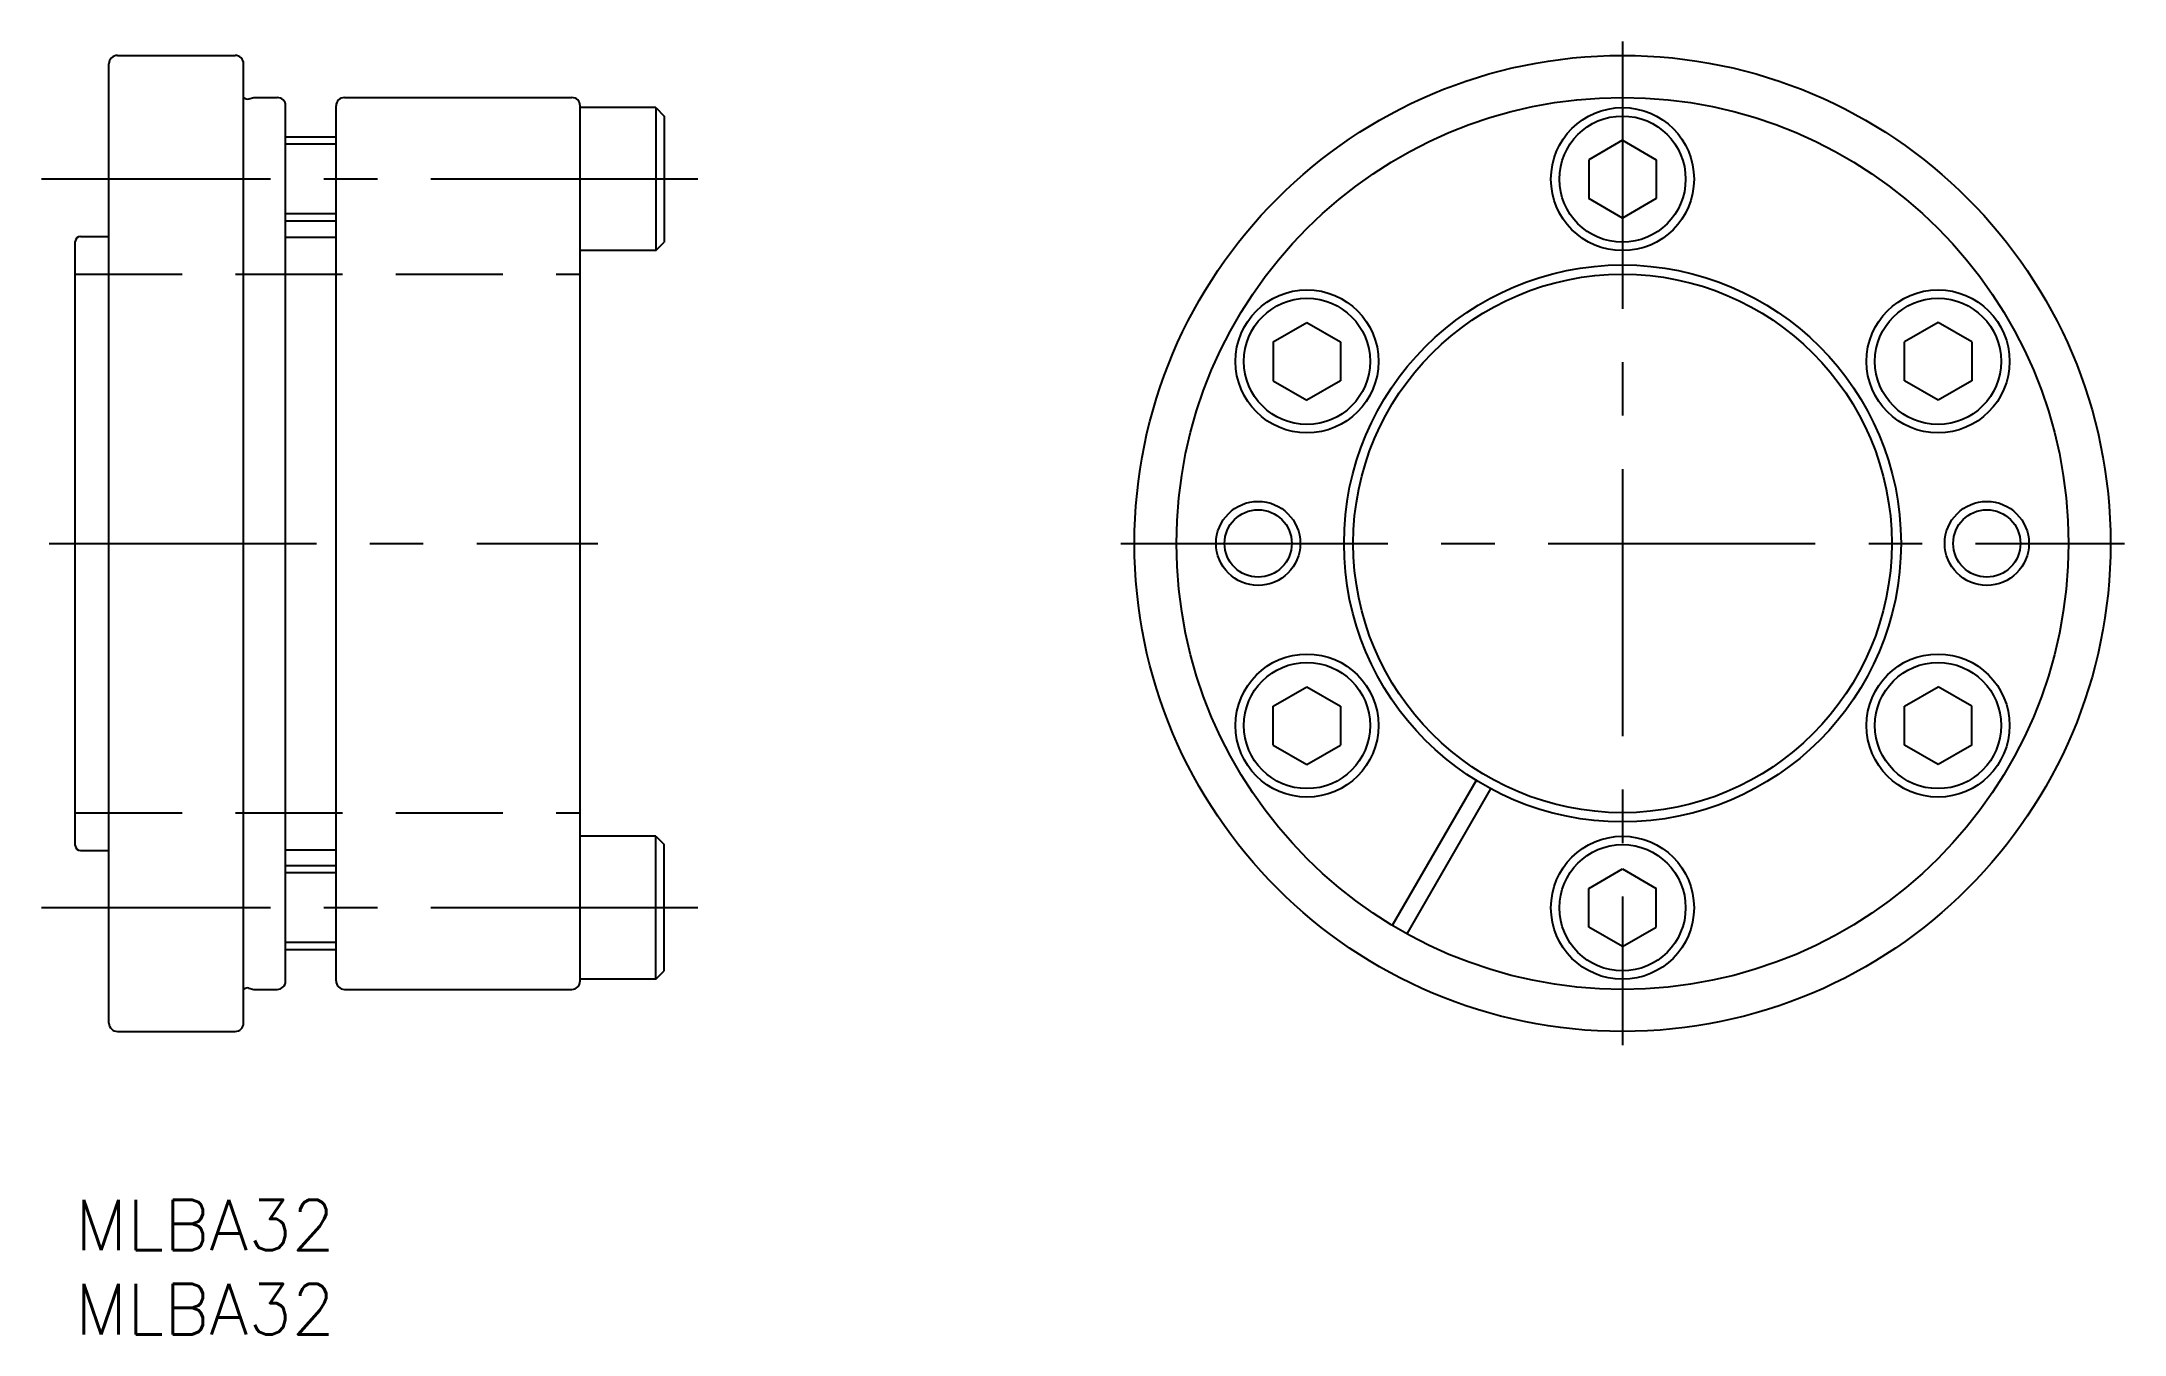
# Model space of a CAD drawing. Extents: x -2 to 122, y -8 to 69.
import ezdxf

# ---------------------------------------------------------------- set-up
doc = ezdxf.new("R2010")
doc.units = 0
doc.header["$LTSCALE"] = 0.5
doc.linetypes.add('CENTER', pattern=[50.8, 31.75, -6.35, 6.35, -6.35])
doc.linetypes.add('DASHED', pattern=[19.05, 12.7, -6.35])
for name, color, linetype in [('MSM_CENTER', 1, 'CENTER'), ('MSM_CONTINUOUS', 7, 'CONTINUOUS'), ('MSM_DASHED', 4, 'DASHED'), ('MSM_NARROW', 5, 'CONTINUOUS'), ('MSM_PART_NUMBER', 7, 'CONTINUOUS')]:
    doc.layers.add(name, color=color, linetype=linetype)
doc.styles.get("Standard").update_dxf_attribs({"font": 'txt.shx', "height": 3, "bigfont": 'bigfont.shx'})

msp = doc.modelspace()

# ---------------------------------------------------------------- linework, layer by layer
at = {"layer": 'MSM_CENTER'}
for p, q in [((91.94, 68.82), (91.94, 9.18)), ((37, 60.65), (-2, 60.65)), ((-1.55, 39), (31.06, 39)), ((62.12, 39), (121.76, 39)), ((37, 17.35), (-2, 17.35))]:
    msp.add_line(p, q, dxfattribs=at)
at = {"layer": 'MSM_CONTINUOUS'}
for p, q in [((2, 10.5), (2, 67.5)), ((2.5, 68), (9.5, 68)), ((10, 10.5), (10, 67.5)), ((10.31, 65.42), (10.61, 65.5)), ((10.61, 65.5), (12, 65.5)), ((12.5, 13), (12.5, 65)), ((15.5, 13), (15.5, 65)), ((16, 65.5), (29.5, 65.5)), ((30, 13), (30, 65)), ((34.5, 64.9), (30, 64.9)), ((34.5, 64.9), (34.5, 56.4)), ((34.5, 64.9), (35, 64.4)), ((35, 64.4), (35, 56.9)), ((15.5, 63.15), (12.5, 63.15)), ((91.94, 62.96), (89.94, 61.8)), ((91.94, 62.96), (93.94, 61.8)), ((89.94, 61.8), (89.94, 59.5)), ((93.94, 61.8), (93.94, 59.5)), ((91.94, 58.34), (89.94, 59.5)), ((93.94, 59.5), (91.94, 58.34)), ((0, 21.05), (0, 56.95)), ((0.3, 57.25), (2, 57.25)), ((15.5, 58.15), (12.5, 58.15)), ((12.5, 57.2), (15.5, 57.2)), ((34.5, 56.4), (30, 56.4)), ((34.5, 56.4), (35, 56.9)), ((71.19, 50.98), (73.19, 52.13)), ((73.19, 52.13), (75.19, 50.98)), ((110.69, 52.13), (108.69, 50.98)), ((112.69, 50.98), (110.69, 52.13)), ((71.19, 50.98), (71.19, 48.67)), ((75.19, 50.98), (75.19, 48.67)), ((108.69, 48.67), (108.69, 50.98)), ((112.69, 50.98), (112.69, 48.67)), ((71.19, 48.67), (73.19, 47.52)), ((75.19, 48.67), (73.19, 47.52)), ((110.69, 47.52), (108.69, 48.67)), ((112.69, 48.67), (110.69, 47.52)), ((71.19, 29.33), (73.19, 30.48)), ((73.19, 30.48), (75.19, 29.33)), ((108.69, 29.33), (110.69, 30.48)), ((112.69, 29.33), (110.69, 30.48)), ((71.19, 27.02), (71.19, 29.33)), ((75.19, 29.33), (75.19, 27.02)), ((108.69, 27.02), (108.69, 29.33)), ((112.69, 27.02), (112.69, 29.33)), ((71.19, 27.02), (73.19, 25.87)), ((73.19, 25.87), (75.19, 27.02)), ((110.69, 25.87), (108.69, 27.02)), ((112.69, 27.02), (110.69, 25.87)), ((83.24, 24.92), (78.26, 16.3)), ((84.1, 24.42), (79.13, 15.8)), ((34.5, 21.6), (30, 21.6)), ((34.5, 13.1), (34.5, 21.6)), ((34.5, 21.6), (35, 21.1)), ((35, 13.6), (35, 21.1)), ((0.3, 20.75), (2, 20.75)), ((12.5, 20.8), (15.5, 20.8)), ((15.5, 19.85), (12.5, 19.85)), ((89.94, 18.5), (91.94, 19.66)), ((91.94, 19.66), (93.94, 18.5)), ((89.94, 16.2), (89.94, 18.5)), ((93.94, 16.2), (93.94, 18.5)), ((91.94, 15.04), (89.94, 16.2)), ((91.94, 15.04), (93.94, 16.2)), ((15.5, 14.85), (12.5, 14.85)), ((10.31, 12.58), (10.61, 12.5)), ((10.61, 12.5), (12, 12.5)), ((16, 12.5), (29.5, 12.5)), ((34.5, 13.1), (30, 13.1)), ((34.5, 13.1), (35, 13.6)), ((2.5, 10), (9.5, 10))]:
    msp.add_line(p, q, dxfattribs=at)
for centre, radius in [((91.94, 39), 29), ((91.94, 39), 26.5), ((91.94, 60.65), 4.25), ((91.94, 60.65), 3.75), ((91.94, 39), 16.55), ((91.94, 39), 16), ((73.19, 49.82), 4.25), ((73.19, 49.82), 3.75), ((110.69, 49.82), 4.25), ((110.69, 49.82), 3.75), ((70.29, 39), 2), ((113.59, 39), 2), ((73.19, 28.18), 4.25), ((110.69, 28.18), 4.25), ((73.19, 28.18), 3.75), ((110.69, 28.18), 3.75), ((91.94, 17.35), 4.25), ((91.94, 17.35), 3.75)]:
    msp.add_circle(centre, radius, dxfattribs=at)
for centre, radius, start, end in [((2.5, 67.5), 0.5, 90, 180), ((9.5, 67.5), 0.5, 0, 90), ((10.23, 65.73), 0.32, 224.2809, 285), ((12, 65), 0.5, 0, 90), ((16, 65), 0.5, 90, 180), ((29.5, 65), 0.5, 0, 90), ((0.3, 56.95), 0.3, 90, 180), ((0.3, 21.05), 0.3, 180, 270), ((10.23, 12.27), 0.32, 75, 135.7191), ((12, 13), 0.5, 270, 0), ((16, 13), 0.5, 180, 270), ((29.5, 13), 0.5, 270, 0), ((2.5, 10.5), 0.5, 180, 270), ((9.5, 10.5), 0.5, 270, 0)]:
    msp.add_arc(centre, radius, start, end, dxfattribs=at)
at = {"layer": 'MSM_DASHED'}
for p, q in [((0, 55), (30, 55)), ((0, 23), (30, 23))]:
    msp.add_line(p, q, dxfattribs=at)
at = {"layer": 'MSM_NARROW'}
for p, q in [((15.5, 62.72), (12.5, 62.72)), ((15.5, 58.58), (12.5, 58.58)), ((15.5, 19.42), (12.5, 19.42)), ((15.5, 15.28), (12.5, 15.28))]:
    msp.add_line(p, q, dxfattribs=at)
for centre in [(70.29, 39), (113.59, 39)]:
    msp.add_circle(centre, 2.5, dxfattribs=at)

# ---------------------------------------------------------------- texts
at = {"layer": 'MSM_PART_NUMBER', "char_height": 3, "attachment_point": 1}
for insert in [(0, 0), (0, -5)]:
    msp.add_mtext_dynamic_manual_height_columns('{MLBA32}', width=121.0942, gutter_width=15, heights=[0], dxfattribs=dict(at, insert=insert))

doc.saveas('drawing.dxf')
